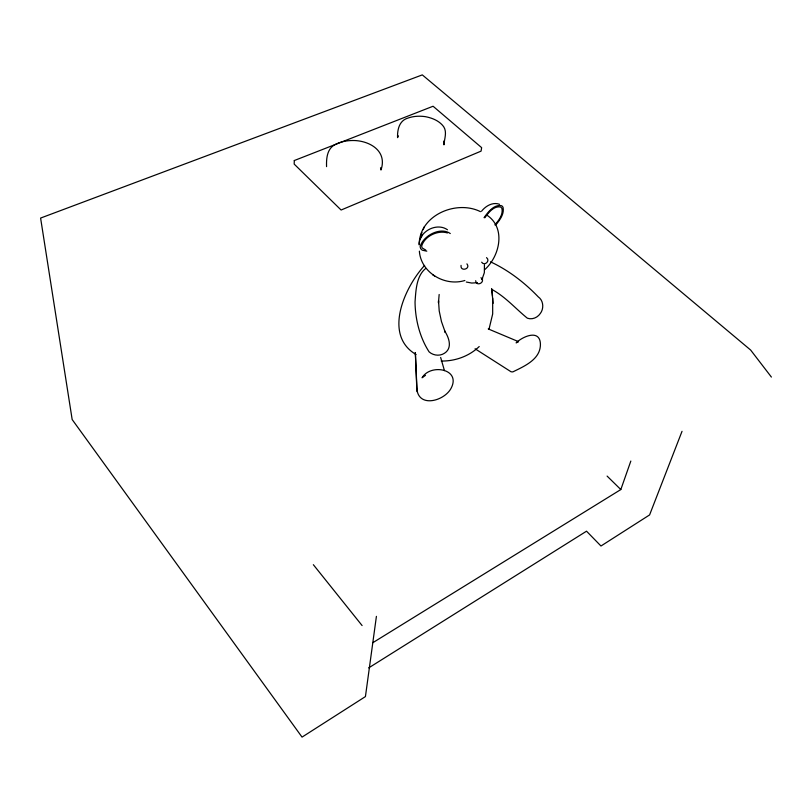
<?xml version="1.0" encoding="UTF-8"?>
<svg xmlns="http://www.w3.org/2000/svg" width="812" height="812" viewBox="0 0 812 812"><rect width="100%" height="100%" fill="white"/><g stroke="black" fill="none" stroke-linecap="round" stroke-linejoin="round"><path stroke-width="1.22" d="M419.185 244.93C418.941 215.403 456.161 199.529 480.46 211.648M461.054 265.382C460.018 272.04 471.092 269.077 466.92 263.859M326.566 166.633C326.272 158.279 327.033 148.22 335.752 144.272C341.73 141.268 348.45 140.283 355.088 140.547C371.074 141.44 387.304 151.753 380.98 170.012L380.523 167.759M419.175 244.25C419.266 231.247 436.856 222.214 447.453 229.766M439.16 294.472L438.46 302.795L438.521 300.785L439.211 310.955L441.464 321.542L445.27 332.382L444.641 330.951C448.894 337.437 452.731 347.942 444.56 353.19C439.86 356.356 433.293 355.615 429.122 351.89C419.713 337.325 415.196 319.217 415.044 301.871C415.876 290.625 416.333 275.857 425.752 268.427M376.413 616.359L365.43 696.584L302.044 737.113L72.166 419.54L40.6 218.073L422.301 74.887L750.643 350.043L771.4 377.072M488.946 329.449L492.681 313.94L492.671 298.034M372.799 642.718L620.815 489.555L630.833 461.054M682.029 431.314L649.59 514.93L600.971 546.009L586.528 531.19L368.729 667.87M423.143 229.623L424.371 226.7M420.657 235.581L421.935 232.536M481.942 279.572L484.348 272.67L484.429 264.824M398.387 135.868L397.565 137.634C397.261 129.768 399.22 120.653 407.786 118.126C413.308 116.146 419.236 115.832 425.021 116.603C432.065 117.862 439.282 120.734 443.667 126.672C447.29 132.204 444.326 138.862 443.951 144.84L443.87 141.034M419.885 239.347L422.402 234.932M481.952 279.561L482.602 278.486M484.043 217.677C488.032 212.094 494.072 204.005 501.816 205.771L503.024 207.192C504.536 213.789 499.918 219.991 495.909 224.782M484.835 217.789C488.428 212.764 493.858 205.497 500.821 207.07L501.917 208.349C503.328 214.632 498.73 220.417 494.894 224.904M481.516 211.282C485.637 205.974 492.793 201.731 499.573 204.33M424.595 265.433C404.894 286.849 382.645 335.062 416.089 354.539M484.531 269.797C499.847 256.48 506.312 227.634 486.713 215.038M479.222 346.541C469.153 356.224 455.126 361.279 441.241 361.035M425.498 375.347L422.078 377.783C430.309 363.4 461.104 368.729 451.249 387.974C444.661 401.077 417.957 408.578 416.779 388.024L415.328 352.55M518.026 341.994L516.127 342.847C522.613 336.503 540.092 328.677 540.427 344.268C540.559 359.452 524.166 366.293 512.829 371.896L511.093 371.794L475.071 348.774M464.86 280.485C444.844 286.748 420.839 272.599 419.368 251.131M477.476 282.728L471.701 283.053L466.311 282.028M426.807 251.172L422.24 250.187L420.677 248.705L420.108 246.706C423.174 235.642 440.378 226.518 450.274 233.551M425.772 250.066L422.159 247.954L421.651 246.148C424.473 236.221 437.749 229.877 447.442 232.942M488.235 328.921L518.574 341.679M490.499 261.819C508.525 270.244 524.532 282.566 538.265 296.877C543.543 300.511 544.091 308.57 540.315 313.473C537.574 317.624 532.164 319.948 527.353 318.192C515.62 308.702 505.358 296.674 491.727 289.356M432.847 274.963L434.684 275.999M480.948 277.724C486.347 281.784 476.339 287.418 475.67 280.708M607.102 476.086L620.815 489.555M486.52 257.637C490.692 260.662 484.449 266.6 481.658 262.195M313.351 564.695L362.101 625.565M440.652 357.463L444.448 370.627M491.666 288.524L493.107 303.353M492.082 291.021L492.498 296.086M415.358 352.51L417.074 391.628M294.299 160.532L294.177 164.095L341.101 210.024L481.069 151.133L481.648 147.652L433.08 106.24L294.299 160.532"/></g></svg>
